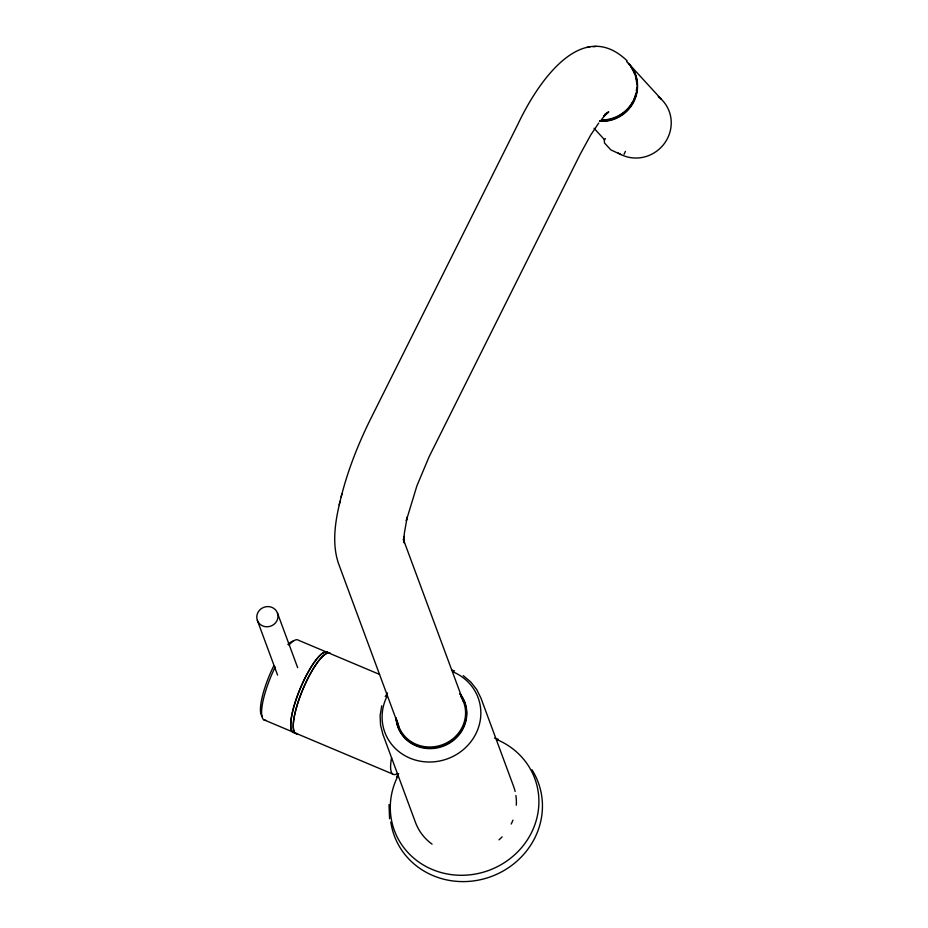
<?xml version="1.0" encoding="UTF-8"?>
<svg xmlns="http://www.w3.org/2000/svg" width="928" height="928" viewBox="0 0 928 928"><rect width="100%" height="100%" fill="white"/><g stroke="black" fill="none" stroke-linecap="round" stroke-linejoin="round"><path stroke-width="1.39" d="M381.733 705.79L380.132 715.418L380.538 725.058L382.904 734.373L415.5 822.486A52.258 48.987 -20.3 0 0 432.065 844.144M625.414 151.38L624.057 154.303M340.1 501.224C335.252 521.362 331.714 543.112 338.407 563.261L398.727 726.299M341.168 496.921C347.872 470.206 358.046 444.431 370.226 419.746L517.754 124.549C535.352 86.977 580.29 15.579 627.108 60.819M339.196 504.925L341.945 493.708M385.248 696.58L387.533 692.949M396.511 776.91L398.646 773.523M598.722 123.053L590.614 135.163L580.046 154.535L429.142 456.692L416.927 485.785L406.302 520.654L407.206 516.966L404.33 533.298L403.819 542.172L403.657 536.454L404.248 542.915L403.332 539.307L463.687 702.276M605.3 138.574L604.221 139.919L604.499 142.982L610.81 149.86L621.041 154.616M601.889 118.958L607.91 112.288L603.722 116.139L608.791 111.952L606.657 113.181M605.079 113.924L607.55 113.123M586.693 47.444L589.756 47.108M593.131 46.736L596.263 46.4M451.843 670.086L454.569 670.932M494.485 738.073L498.301 739.256M379.598 674.424L330.287 653.648A43.454 10.707 -67.2 0 0 302.354 690.699A43.767 10.788 -67.2 0 0 297.354 733.886M263.633 719.687L292.877 732.006A43.454 10.707 -67.2 0 1 290.963 727.784M295.406 733.074L392.706 774.056M463.246 675.642L470.705 681.906L476.69 689.492L480.948 698.111L513.532 786.213A52.258 48.987 -20.3 0 1 515.133 791.48M628.5 63.429L661.49 99.377M594.036 128.284L604.708 139.919M277.437 612.979A10.707 10.034 -20.3 0 1 265.396 626.69A10.707 10.034 -20.3 0 1 259.364 610.392A10.707 10.034 -20.3 0 1 277.437 612.979L297.656 667.65M257.358 620.403L277.576 675.074M389.006 804.576L389.586 818.74M630.715 66.572A34.29 33.014 -42.5 0 1 637.06 83.427M637.13 87.383A34.29 33.014 -42.5 0 1 599.5 120.837M631.782 68.266A34.29 33.014 -42.5 0 1 634.671 74.089M635.494 76.56A34.29 33.014 -42.5 0 1 636.736 84.309M636.654 88.264A34.29 33.014 -42.5 0 1 636.341 90.898M635.831 93.508A34.29 33.014 -42.5 0 1 633.673 99.806M633.093 101.013A34.29 33.014 -42.5 0 1 601.738 120.512M330.414 653.358A43.767 10.788 -67.2 0 0 302.284 690.676A43.454 10.707 -67.2 0 0 297.47 733.596M294.826 732.818A43.767 10.788 -67.2 0 1 299.744 689.608A43.767 10.788 -67.2 0 1 327.886 652.291M658.254 96.663A34.638 33.35 -42.5 0 1 664.738 142.993A34.638 33.35 -42.5 0 1 618.268 153.016M626.609 61.619A34.638 33.35 -42.5 0 1 634.439 100.433A34.638 33.35 -42.5 0 1 599.523 121.243M515.91 795.528A52.258 48.987 -20.3 0 1 516.304 805.179M512.929 820.143A52.258 48.987 -20.3 0 1 511.2 824.018M502.118 836.847A52.258 48.987 -20.3 0 1 498.974 839.852M453.026 671.884A49.741 46.62 -20.3 0 1 475.902 733.723A49.741 46.62 -20.3 0 1 409.921 758.13A49.741 46.62 -20.3 0 1 387.046 696.29M531.999 769.811A76.746 71.932 -20.3 0 1 491.225 876.542A76.746 71.932 -20.3 0 1 390.804 822.034M497.025 739.662A74.855 70.157 -20.3 0 1 531.454 832.718A74.855 70.157 -20.3 0 1 432.17 869.443A74.855 70.157 -20.3 0 1 397.741 776.388M397.404 773.558A43.454 10.707 -67.2 0 1 391.57 757.77M290.824 726.462A43.454 10.707 -67.2 0 1 305.057 678.09A43.454 10.707 -67.2 0 1 327.758 652.581L298.514 640.262A43.454 10.707 -67.2 0 0 288.956 645.099M262.392 716.439A40.925 10.092 -67.2 0 1 273.876 665.643M287.866 644.473A40.925 10.092 -67.2 0 1 293.318 641.12M265.698 720.209A43.454 10.707 -67.2 0 1 275.21 667M459.627 693.599A35.577 33.35 -20.3 0 1 443.7 746.031A35.577 33.35 -20.3 0 1 396.221 718.4M460.184 693.924A35.577 33.35 -20.3 0 1 442.772 745.567A35.577 33.35 -20.3 0 1 395.954 717.68M460.868 696.568A34.638 32.457 -20.3 0 1 442.47 744.732A34.638 32.457 -20.3 0 1 397.149 720.128M628.511 63.661A34.638 32.805 -25.8 0 1 633.917 99.876A34.638 32.805 -25.8 0 1 601.147 119.99"/></g></svg>
